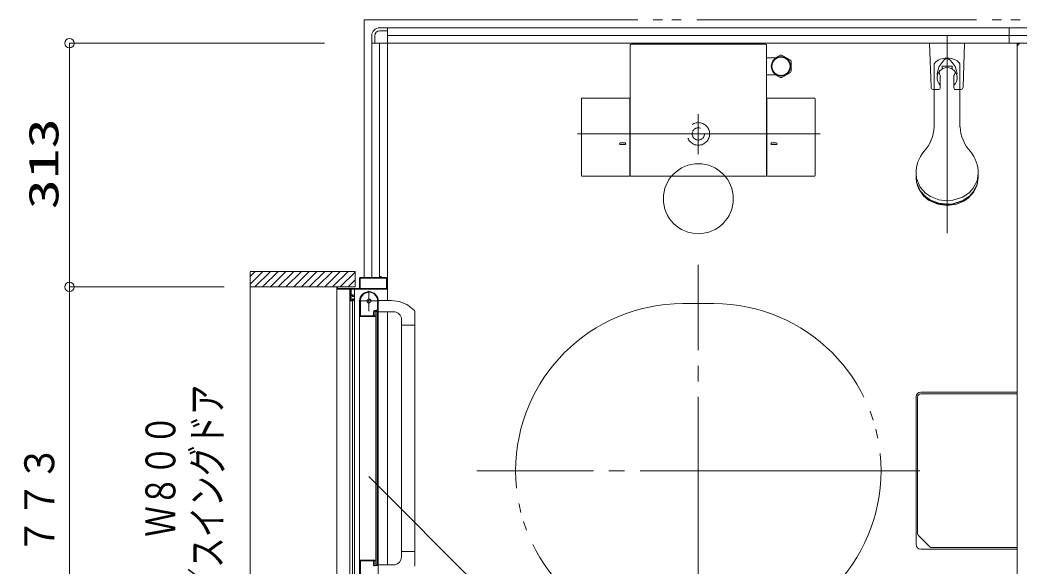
# Model space of a CAD drawing. Units: millimetres on the paper. Extents: x -305 to 305, y -152 to 152.
# Drawn here: x -156.1 to -91.8, y 46.4 to 81.6 of the extents above; entities that cross this region are included whole.
import ezdxf
from ezdxf.enums import TextEntityAlignment as Align

# ---------------------------------------------------------------- set-up
doc = ezdxf.new("R2010")
doc.units = ezdxf.units.MM
for name, pattern in [('DASHED2', [3, 2, -1]), ('LONG_CHAIN', [21, 18, -1, 1, -1]), ('LONG_DOUBLE_CHAIN', [21.8, 18, -1, 0.6, -0.6, 0.6, -1])]:
    doc.linetypes.add(name, pattern=pattern)
doc.layers.add('0-0_0', color=7, linetype='Continuous', lineweight=9)
doc.layers.add('0-1_VIEW0001', color=7, linetype='Continuous', lineweight=9)
doc.styles.add('ＭＳ ゴシック', font='')
doc.styles.get('ＭＳ ゴシック').set_extended_font_data('MS Gothic')

# ---------------------------------------------------------------- blocks, each defined once
blk = doc.blocks.new('_ORIGIN')
at = {"layer": '0-0_0'}
blk.add_line((0, 0), (-1, 0), dxfattribs=at)
blk.add_circle((0, 0), 0.5, dxfattribs=at)

msp = doc.modelspace()

# ---------------------------------------------------------------- linework, layer by layer
at = {"layer": '0-0_0'}
for p, q in [((-136.475, 80.074), (-152.881, 80.074)), ((-152.881, 79.474), (-152.881, 65.004)), ((-142.923, 64.404), (-152.881, 64.404)), ((-142.923, 64.404), (-152.881, 64.404)), ((-152.881, 63.804), (-152.881, 26.354))]:
    msp.add_line(p, q, dxfattribs=at)
at = {"layer": '0-1_VIEW0001'}
for p, q in [((-132.434, 81.073), (-132.934, 81.073)), ((-52.434, 81.073), (-132.434, 81.073)), ((-132.434, 81.073), (-132.434, 80.673)), ((-132.434, 81.073), (-52.434, 81.073)), ((-132.434, 64.948), (-132.434, 81.073)), ((-92.434, 80.073), (-92.434, 81.073)), ((-133.434, 80.073), (-133.434, 80.573)), ((-133.234, 80.073), (-133.234, 80.573)), ((-132.934, 80.873), (-132.434, 80.873)), ((-132.434, 80.573), (-52.434, 80.573)), ((-133.434, 80.073), (-133.434, 64.998)), ((-133.034, 80.073), (-133.434, 80.073)), ((-133.434, 80.073), (-51.434, 80.073)), ((-133.434, 64.998), (-133.434, 80.073)), ((-132.934, 64.998), (-132.934, 80.073)), ((-116.809, 71.568), (-116.809, 79.97)), ((-116.691, 80.018), (-108.177, 80.018)), ((-108.059, 79.97), (-108.059, 71.568)), ((-97.559, 80.072), (-96.434, 80.072)), ((-97.467, 77.245), (-97.559, 80.072)), ((-95.309, 80.072), (-96.434, 80.072)), ((-95.401, 77.245), (-95.309, 80.072)), ((-91.934, 80.073), (-91.934, 25.073)), ((-91.934, 79.823), (-91.934, 25.322)), ((-108.059, 79.143), (-107.417, 79.143)), ((-107.466, 79.143), (-107.166, 79.317)), ((-107.072, 79.317), (-106.516, 78.995)), ((-106.469, 78.272), (-106.469, 78.914)), ((-97.259, 78.751), (-97.259, 74.707)), ((-96.759, 78.595), (-96.434, 78.595)), ((-96.759, 78.595), (-96.759, 78.413)), ((-96.759, 78.595), (-96.759, 78.507)), ((-96.759, 78.595), (-96.109, 78.595)), ((-96.109, 78.595), (-96.434, 78.595)), ((-96.109, 78.595), (-96.109, 78.413)), ((-96.109, 78.595), (-96.109, 78.507)), ((-95.609, 74.707), (-95.609, 78.746)), ((-107.42, 78.043), (-108.059, 78.043)), ((-107.466, 78.043), (-107.166, 77.87)), ((-107.072, 77.87), (-106.516, 78.191)), ((-96.872, 78), (-96.872, 77.2)), ((-95.997, 78), (-95.997, 77.2)), ((-119.949, 71.568), (-119.949, 76.498)), ((-119.899, 76.548), (-116.899, 76.548)), ((-116.849, 71.568), (-116.849, 76.498)), ((-108.019, 76.498), (-108.019, 71.568)), ((-107.969, 76.548), (-104.969, 76.548)), ((-104.919, 71.568), (-104.919, 76.498)), ((-97.317, 77.1), (-96.972, 77.1)), ((-95.897, 77.1), (-95.551, 77.1)), ((-117.451, 73.663), (-117.148, 73.663)), ((-117.45, 73.563), (-117.148, 73.563)), ((-107.418, 73.663), (-107.72, 73.663)), ((-107.418, 73.563), (-107.72, 73.563)), ((-116.899, 71.518), (-119.899, 71.518)), ((-108.109, 71.518), (-116.759, 71.518)), ((-104.969, 71.518), (-107.969, 71.518)), ((-98.434, 71.694), (-98.434, 71.463)), ((-94.434, 71.463), (-94.434, 71.694)), ((-141.259, 65.398), (-134.509, 65.398)), ((-141.259, 64.583), (-140.444, 65.398)), ((-141.259, 65.078), (-140.939, 65.398)), ((-141.259, 65.347), (-141.259, 24.748)), ((-140.949, 64.398), (-139.949, 65.398)), ((-140.454, 64.398), (-139.454, 65.398)), ((-139.959, 64.398), (-138.959, 65.398)), ((-139.459, 64.398), (-138.459, 65.398)), ((-138.959, 64.398), (-137.959, 65.398)), ((-138.459, 64.398), (-137.459, 65.398)), ((-137.959, 64.398), (-136.959, 65.398)), ((-137.459, 64.398), (-136.459, 65.398)), ((-136.959, 64.398), (-135.959, 65.398)), ((-136.459, 64.398), (-135.459, 65.398)), ((-135.959, 64.398), (-134.959, 65.398)), ((-135.459, 64.398), (-134.509, 65.348)), ((-134.509, 64.399), (-134.509, 65.398)), ((-134.234, 64.948), (-134.234, 64.313)), ((-134.189, 64.938), (-134.189, 64.313)), ((-132.889, 64.998), (-134.184, 64.998)), ((-132.494, 64.953), (-134.174, 64.953)), ((-132.874, 65.063), (-132.874, 65.013)), ((-132.844, 65.073), (-132.864, 65.073)), ((-132.834, 65.013), (-132.834, 65.063)), ((-132.484, 64.998), (-132.819, 64.998)), ((-132.479, 64.313), (-132.479, 64.938)), ((-132.434, 64.95), (-132.434, 63.524)), ((-141.259, 64.398), (-134.509, 64.398)), ((-135.684, 64.383), (-135.684, 64.263)), ((-135.634, 64.313), (-135.634, 64.383)), ((-134.249, 64.298), (-135.619, 64.298)), ((-134.959, 64.398), (-134.509, 64.848)), ((-134.174, 64.298), (-132.494, 64.298)), ((-135.684, 25.898), (-135.684, 64.248)), ((-135.669, 64.248), (-134.834, 64.248)), ((-134.857, 42.519), (-134.857, 64.248)), ((-134.819, 64.233), (-134.819, 63.548)), ((-134.769, 63.913), (-134.769, 64.233)), ((-134.769, 63.568), (-134.769, 63.838)), ((-134.754, 64.248), (-132.459, 64.248)), ((-134.669, 63.898), (-134.754, 63.898)), ((-134.754, 63.853), (-134.684, 63.853)), ((-134.669, 63.838), (-134.669, 63.793)), ((-134.669, 63.613), (-134.669, 63.568)), ((-134.654, 63.778), (-134.634, 63.778)), ((-134.634, 63.628), (-134.654, 63.628)), ((-134.619, 63.793), (-134.619, 63.848)), ((-134.619, 63.548), (-134.619, 63.613)), ((-134.541, 42.903), (-134.541, 64.248)), ((-134.769, 63.498), (-134.669, 63.498)), ((-134.684, 63.553), (-134.754, 63.553)), ((-134.681, 42.733), (-134.681, 63.498)), ((-134.219, 63.499), (-134.219, 46.823)), ((-134.169, 63.572), (-134.169, 62.558)), ((-133.064, 62.968), (-133.064, 63.498)), ((-133.019, 62.513), (-133.019, 63.498)), ((-132.191, 63.523), (-133.009, 63.526)), ((-130.896, 63.061), (-130.697, 62.877)), ((-134.209, 62.498), (-133.268, 62.498)), ((-134.159, 62.548), (-133.339, 62.548)), ((-133.329, 62.558), (-133.329, 62.818)), ((-133.284, 62.573), (-133.284, 62.798)), ((-133.255, 62.505), (-133.246, 62.52)), ((-133.254, 62.893), (-133.139, 62.893)), ((-133.244, 62.527), (-133.244, 62.533)), ((-133.234, 62.848), (-133.109, 62.848)), ((-133.184, 62.823), (-133.084, 62.823)), ((-133.184, 46.498), (-133.184, 62.823)), ((-133.084, 46.498), (-133.084, 62.823)), ((-133.082, 62.52), (-133.073, 62.505)), ((-133.061, 62.498), (-133.034, 62.498)), ((-133.034, 46.823), (-133.034, 62.498)), ((-132.024, 62.803), (-133.019, 62.803)), ((-132.434, 62.798), (-132.434, 46.524)), ((-130.669, 61.948), (-130.669, 62.808)), ((-131.524, 61.948), (-131.524, 62.303)), ((-131.524, 61.948), (-130.669, 61.948)), ((-131.519, 61.948), (-131.519, 47.374)), ((-130.669, 61.948), (-130.669, 46.512)), ((-98.434, 47.823), (-98.434, 57.323)), ((-91.934, 57.623), (-98.134, 57.623)), ((-131.524, 47.374), (-131.524, 47.019)), ((-131.524, 47.374), (-130.669, 47.374)), ((-91.934, 47.523), (-98.134, 47.523)), ((-134.219, 46.854), (-134.219, 45.284)), ((-134.219, 46.823), (-133.268, 46.823)), ((-134.169, 46.763), (-134.169, 45.903)), ((-133.344, 46.773), (-134.159, 46.773)), ((-133.329, 46.508), (-133.329, 46.758)), ((-133.284, 46.523), (-133.284, 46.748)), ((-133.246, 46.802), (-133.255, 46.816)), ((-133.244, 46.788), (-133.244, 46.794)), ((-133.109, 46.473), (-133.234, 46.473)), ((-133.084, 46.498), (-133.184, 46.498)), ((-133.073, 46.816), (-133.082, 46.802)), ((-133.034, 46.823), (-133.061, 46.823)), ((-133.019, 46.808), (-133.019, 45.822)), ((-131.955, 46.524), (-133.009, 46.524))]:
    msp.add_line(p, q, dxfattribs=at)
at = {"layer": '0-1_VIEW0001', "linetype": 'LONG_CHAIN'}
for p, q in [((-96.434, 80.598), (-96.434, 67.857)), ((-112.434, 72.938), (-112.434, 75.514)), ((-104.6, 74.243), (-120.195, 74.243)), ((-112.434, 39.323), (-112.434, 65.823)), ((-133.619, 62.848), (-133.619, 64.148)), ((-132.969, 63.498), (-134.269, 63.498)), ((-98.184, 52.573), (-126.684, 52.573))]:
    msp.add_line(p, q, dxfattribs=at)
at = {"layer": '0-1_VIEW0001', "linetype": 'LONG_DOUBLE_CHAIN'}
for p, q in [((-111.434, 63.323), (-113.434, 63.323)), ((-133.619, 52.195), (-122.859, 41.434))]:
    msp.add_line(p, q, dxfattribs=at)
at = {"layer": '0-1_VIEW0001', "color": 4}
for p, q in [((-98.332, 48.555), (-98.332, 57.321)), ((-91.934, 57.521), (-98.132, 57.521)), ((-98.273, 48.414), (-97.544, 47.684)), ((-91.934, 47.626), (-97.402, 47.626))]:
    msp.add_line(p, q, dxfattribs=at)
at = {"layer": '0-1_VIEW0001', "linetype": 'LONG_DOUBLE_CHAIN'}
msp.add_lwpolyline([(-50.934, 81.573), (-133.934, 81.573), (-133.934, 64.998)], dxfattribs=at)
at = {"layer": '0-1_VIEW0001'}
for points in [[(-116.691, 80.018), (-116.691, 80.02), (-116.759, 80.02)], [(-108.109, 80.02), (-108.177, 80.02), (-108.177, 80.018)], [(-97.259, 78.751), (-97.164, 78.881), (-97.009, 78.994), (-96.88, 79.052), (-96.691, 79.104), (-96.435, 79.128), (-96.182, 79.105), (-95.934, 79.03), (-95.793, 78.952), (-95.657, 78.825), (-95.609, 78.746)], [(-96.11, 78.846), (-96.213, 78.97), (-96.342, 79.063), (-96.434, 79.084), (-96.527, 79.063), (-96.614, 79.007), (-96.758, 78.846)], [(-97.089, 78.081), (-97.076, 78.129), (-97.028, 78.302), (-96.944, 78.571), (-96.815, 78.762), (-96.758, 78.846)], [(-95.779, 78.081), (-95.792, 78.129), (-95.84, 78.302), (-95.924, 78.571), (-96.054, 78.762), (-96.11, 78.846)], [(-94.434, 71.694), (-94.509, 71.22), (-94.75, 70.751), (-95.002, 70.473), (-95.427, 70.183), (-96.07, 69.974), (-96.434, 69.944), (-96.976, 70.01), (-97.512, 70.22), (-97.83, 70.441), (-98.162, 70.812), (-98.401, 71.375), (-98.434, 71.694)], [(-94.434, 71.463), (-94.509, 70.99), (-94.75, 70.52), (-95.002, 70.243), (-95.427, 69.952), (-96.07, 69.743), (-96.434, 69.714), (-96.976, 69.779), (-97.512, 69.99), (-97.83, 70.211), (-98.162, 70.582), (-98.401, 71.145), (-98.434, 71.463)], [(-94.434, 71.439), (-94.509, 70.965), (-94.75, 70.496), (-95.002, 70.218), (-95.427, 69.928), (-96.07, 69.719), (-96.434, 69.69), (-96.976, 69.755), (-97.512, 69.966), (-97.83, 70.186), (-98.162, 70.558), (-98.401, 71.121), (-98.434, 71.439)], [(-94.506, 70.973), (-94.709, 70.52), (-95.064, 70.121), (-95.368, 69.913), (-95.821, 69.725), (-96.434, 69.64), (-97.038, 69.723), (-97.623, 69.987), (-97.952, 70.259), (-98.26, 70.702), (-98.362, 70.973)]]:
    msp.add_lwpolyline(points, dxfattribs=at)
at = {"layer": '0-1_VIEW0001', "color": 4}
for points in [[(-98.312, 48.469), (-98.328, 48.514), (-98.332, 48.555)], [(-98.273, 48.414), (-98.299, 48.445), (-98.312, 48.469)]]:
    msp.add_lwpolyline(points, dxfattribs=at)
at = {"layer": '0-1_VIEW0001'}
for centre, radius in [((-107.119, 78.593), 0.625), ((-107.119, 78.593), 0.586), ((-133.619, 63.498), 0.125)]:
    msp.add_circle(centre, radius, dxfattribs=at)
at = {"layer": '0-1_VIEW0001', "linetype": 'DASHED2'}
for radius in [0.725, 0.395]:
    msp.add_circle((-112.434, 74.243), radius, dxfattribs=at)
at = {"layer": '0-1_VIEW0001', "linetype": 'LONG_DOUBLE_CHAIN'}
msp.add_circle((-112.434, 70.073), 2.25, dxfattribs=at)
at = {"layer": '0-1_VIEW0001'}
for centre, radius, start, end in [((-132.934, 80.573), 0.5, 90, 180), ((-132.934, 80.573), 0.3, 90, 180), ((-108.109, 79.97), 0.05, 0, 90), ((-91.684, 79.823), 0.25, 90, 180), ((-107.119, 78.593), 0.725, 86.29156, 93.70844), ((-107.119, 78.593), 0.725, 26.29156, 33.70844), ((-96.434, 77.853), 0.647, 120.12781, 227.49336), ((-96.709, 78.507), 0.05, 179.99901, 293.66901), ((-96.434, 77.88), 0.635, 66.33, 113.668), ((-96.159, 78.507), 0.05, 246.33, 359.99899), ((-96.434, 77.853), 0.647, 312.50664, 59.87219), ((-107.119, 78.593), 0.725, 266.29156, 273.70844), ((-107.119, 78.593), 0.725, 326.29156, 333.70844), ((-96.434, 78.295), 0.527, 186.69219, 213.9645), ((-96.434, 78.295), 0.527, 326.0355, 353.30781), ((-97.317, 77.25), 0.15, 181.85924, 263.59563), ((-96.972, 77.2), 0.1, 270, 0), ((-95.897, 77.2), 0.1, 179.99999, 270), ((-95.551, 77.25), 0.15, 276.40458, 358.14077), ((-119.899, 76.498), 0.05, 90, 180.00003), ((-116.899, 76.498), 0.05, 0, 90), ((-107.969, 76.498), 0.05, 90, 180), ((-104.969, 76.498), 0.05, 0, 90), ((-99.767, 74.808), 2.5, 317.34318, 357.6964), ((-93.101, 74.808), 2.5, 182.30366, 222.65686), ((-117.449, 73.613), 0.05, 88.07467, 270), ((-117.149, 73.613), 0.05, 270, 90), ((-107.719, 73.613), 0.05, 90, 270), ((-107.419, 73.613), 0.05, 270, 91.92533), ((-96.31, 71.738), 2.125, 139.64678, 181.19028), ((-96.559, 71.738), 2.125, 358.80972, 40.3532), ((-119.899, 71.568), 0.05, 180.00003, 270), ((-116.899, 71.568), 0.05, 270, 0), ((-116.759, 71.568), 0.05, 180, 270), ((-108.109, 71.568), 0.05, 270, 0), ((-107.969, 71.568), 0.05, 180, 270), ((-104.969, 71.568), 0.05, 270, 0), ((-134.184, 64.948), 0.05, 90, 180), ((-134.174, 64.938), 0.015, 90, 180), ((-132.889, 65.013), 0.015, 270, 0), ((-132.864, 65.063), 0.01, 90, 180), ((-132.844, 65.063), 0.01, 0, 90), ((-132.819, 65.013), 0.015, 180, 270), ((-132.494, 64.938), 0.015, 0, 90), ((-132.484, 64.948), 0.05, 0, 90), ((-135.669, 64.383), 0.015, 90, 180), ((-135.669, 64.263), 0.015, 180, 270), ((-135.649, 64.383), 0.015, 0, 90), ((-135.619, 64.313), 0.015, 180, 270), ((-134.249, 64.313), 0.015, 270, 0), ((-134.174, 64.313), 0.015, 180, 270), ((-132.494, 64.313), 0.015, 270, 0), ((-132.459, 64.273), 0.025, 270, 0), ((-134.834, 64.233), 0.015, 0, 90), ((-134.754, 64.233), 0.015, 90, 180), ((-134.754, 63.913), 0.015, 180, 270), ((-134.754, 63.838), 0.015, 90, 180), ((-134.684, 63.838), 0.015, 0, 90), ((-134.669, 63.848), 0.05, 0, 90), ((-134.654, 63.793), 0.015, 180, 270), ((-134.654, 63.613), 0.015, 90, 180), ((-134.634, 63.793), 0.015, 270, 0), ((-134.634, 63.613), 0.015, 0, 90), ((-133.619, 63.498), 0.6, 0, 180), ((-133.619, 63.498), 0.555, 0, 172.23293), ((-134.769, 63.548), 0.05, 180, 270), ((-134.754, 63.568), 0.015, 180, 270), ((-134.684, 63.568), 0.015, 270, 0), ((-134.669, 63.548), 0.05, 270, 0), ((-134.159, 63.572), 0.01, 172.23293, 180), ((-133.139, 62.968), 0.075, 270, 0), ((-132.199, 61.453), 2.07, 50.97582, 89.8), ((-134.209, 62.508), 0.01, 180, 270), ((-134.159, 62.558), 0.01, 180, 270), ((-133.339, 62.558), 0.01, 270, 0), ((-133.254, 62.818), 0.075, 90, 180), ((-133.234, 62.798), 0.05, 90, 180), ((-133.259, 62.573), 0.025, 180, 270), ((-133.268, 62.513), 0.015, 270, 329.03624), ((-133.259, 62.533), 0.015, 0, 90), ((-133.259, 62.527), 0.015, 329.03624, 0), ((-133.109, 62.823), 0.025, 0, 90), ((-133.069, 62.527), 0.015, 180, 210.96376), ((-133.061, 62.513), 0.015, 210.96376, 270), ((-133.034, 62.513), 0.015, 270, 0), ((-132.024, 62.303), 0.5, 0, 90), ((-130.769, 62.808), 0.1, 0, 43.47243), ((-98.134, 57.323), 0.3, 90, 180), ((-98.134, 47.823), 0.3, 180, 270), ((-132.024, 47.019), 0.5, 277.95562, 0), ((-134.209, 46.813), 0.01, 90, 180), ((-134.159, 46.763), 0.01, 90, 180), ((-133.344, 46.758), 0.015, 0, 90), ((-133.254, 46.508), 0.075, 180, 270), ((-133.259, 46.748), 0.025, 90, 180), ((-133.234, 46.523), 0.05, 180, 270), ((-133.268, 46.808), 0.015, 30.96376, 90), ((-133.259, 46.788), 0.015, 270, 0), ((-133.259, 46.794), 0.015, 0, 30.96376), ((-133.109, 46.498), 0.025, 270, 0), ((-133.069, 46.794), 0.015, 149.03624, 180), ((-133.061, 46.808), 0.015, 90, 149.03624), ((-133.034, 46.808), 0.015, 0, 90), ((-130.769, 46.513), 0.1, 316.52757, 0)]:
    msp.add_arc(centre, radius, start, end, dxfattribs=at)
at = {"layer": '0-1_VIEW0001', "color": 5}
msp.add_arc((-116.759, 79.97), 0.05, 90, 180, dxfattribs=at)
at = {"layer": '0-1_VIEW0001', "linetype": 'LONG_DOUBLE_CHAIN'}
for centre, start, end in [((-113.434, 52.573), 90, 270), ((-111.434, 52.573), 270, 90)]:
    msp.add_arc(centre, 10.75, start, end, dxfattribs=at)
at = {"layer": '0-1_VIEW0001', "color": 4}
for centre, start, end in [((-98.132, 57.321), 90, 180), ((-97.402, 47.826), 225.00001, 270)]:
    msp.add_arc(centre, 0.2, start, end, dxfattribs=at)

# ---------------------------------------------------------------- block references
at = {"layer": '0-0_0', "xscale": 0.6, "yscale": 0.6}
for p, rotation in [((-152.881, 80.074), 90), ((-152.881, 64.404), 270), ((-152.881, 64.404), 90)]:
    msp.add_blockref('_ORIGIN', p, dxfattribs=dict(at, rotation=rotation))

# ---------------------------------------------------------------- texts
at = {"layer": '0-0_0', "style": 'ＭＳ ゴシック'}
for s, width, p in [('313', 1.5, (-153.011, 69.383)), ('額縁内法\u3000７７３', 0.9, (-153.284, 35.386))]:
    msp.add_text(s, height=1.921, rotation=90, dxfattribs=dict(at, width=width)).set_placement(p, align=Align.BOTTOM_LEFT)
at = {"layer": '0-1_VIEW0001', "style": 'ＭＳ ゴシック', "width": 0.75}
for s, p in [('２枚折りドア／スイングドア', (-142.493, 32.57)), ('ドア位置ＢＬ\u3000Ｗ８００', (-145.49, 34.57))]:
    msp.add_text(s, height=1.921, rotation=90, dxfattribs=at).set_placement(p, align=Align.BOTTOM_LEFT)

doc.saveas('drawing.dxf')
